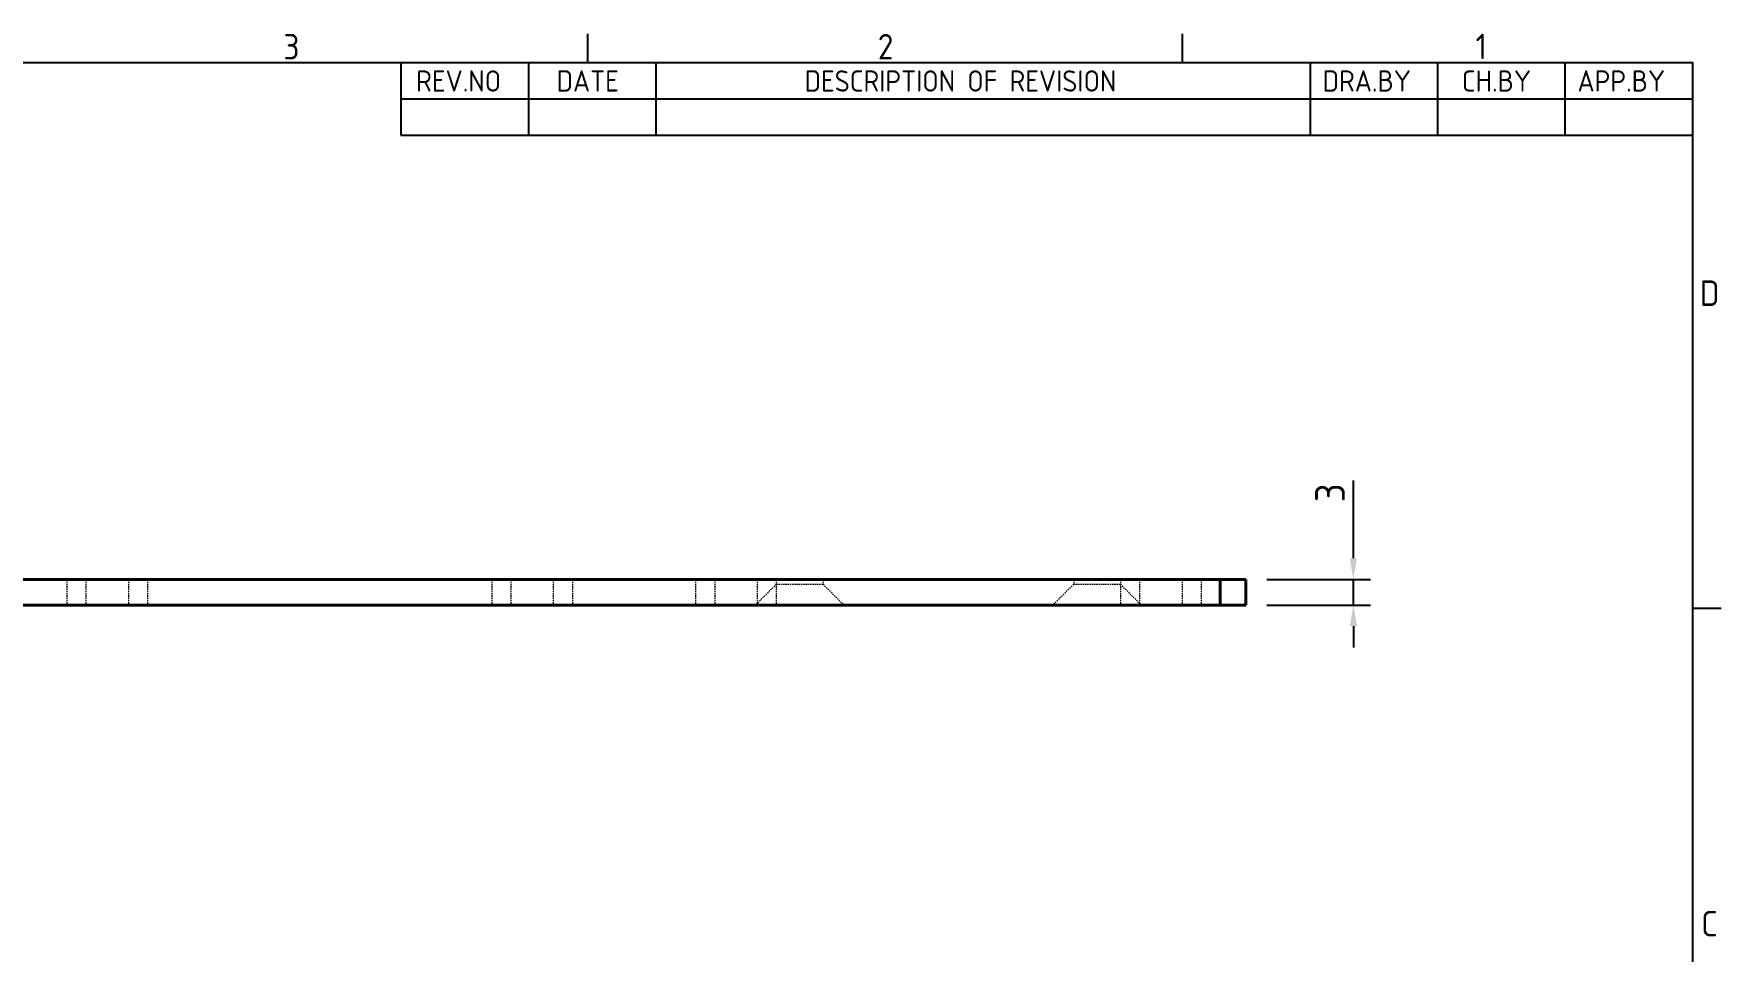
# Model space of a CAD drawing. Header units: millimetres. Extents: x 0 to 420, y 0 to 297.
# Drawn here: x 214.8 to 413.4, y 182.3 to 290.4 of the extents above; entities that cross this region are included whole.
import ezdxf

# ---------------------------------------------------------------- set-up
doc = ezdxf.new("R2010")
doc.units = ezdxf.units.MM
doc.linetypes.add('DASHED', pattern=[0.2067, 0.1654, -0.0413])
doc.layers.get('0').update_dxf_attribs({"color": 3, "lineweight": 25, "true_color": 0x00ff00})
for name, color, linetype, lineweight, true_color in [('가려진 것(ISO)', 2, 'DASHED', 18, 0xffff00), ('가려진 좁은 것(ISO)', 2, 'DASHED', 18, 0xffff00), ('가시적인 것(ISO)', 3, 'Continuous', 40, 0x00ff00), ('기호(ISO)', 5, 'Continuous', 25, 0x0000ff), ('치수(ISO)', 2, 'Continuous', 25, 0xffff00)]:
    doc.layers.add(name, color=color, linetype=linetype, lineweight=lineweight, true_color=true_color)
doc.layers.add('경계(ISO)', color=7, linetype='Continuous', lineweight=25)
doc.styles.add('ISO ProportionalPSTEK', font='isocp.shx')
doc.styles.add('문자 텍스트_PSTEK_POSCO', font='isocp.shx')
doc.styles.add('치수 텍스트_PSTEK_POSCO', font='isocp.shx')
doc.dimstyles.new('치수_PSTEK_POSCO', dxfattribs={"dimtxt": 3.5, "dimasz": 2.5, "dimexe": 2, "dimexo": 2.5, "dimgap": 1, "dimtad": 1, "dimrnd": 1e-08, "dimdsep": 46, "dimtxsty": '치수 텍스트_PSTEK_POSCO', "dimcen": 0.09, "dimdle": 10, "dimclrd": 7, "dimclre": 7, "dimclrt": 2, "dimadec": 1, "dimazin": 2, "dimtfac": 1, "dimtmove": 0, "dimatfit": 3, "dimfxl": 1, "dimtolj": 1, "dimlwd": -1, "dimlwe": -1, "dimarcsym": 0})

# ---------------------------------------------------------------- blocks, each defined once
blk = doc.blocks.new('경계 Default Border')
at = {"layer": '경계(ISO)'}
for p, q in [((280, 287.0000076293945), (280, 290.4000091552734)), ((350, 287.0000076293945), (350, 290.4000091552734)), ((410, 222.7499961853027), (413.4000015258789, 222.7499961853027))]:
    blk.add_line(p, q, dxfattribs=at)
at = {"layer": '경계(ISO)', "flags": 128}
blk.add_lwpolyline([(10, 10), (10, 287.0000076293945), (410, 287.0000076293945), (410, 10), (10, 10)], dxfattribs=at)
at = {"layer": '경계(ISO)', "color": 2, "true_color": 0xffff00, "char_height": 3.00000011920929, "attachment_point": 7, "style": '문자 텍스트_PSTEK_POSCO'}
for s, insert in [('3', (244.1685395229535, 287.3713945155963)), ('2', (314.127739416884, 287.3713945155963)), ('1', (384.4860661041481, 287.4)), ('D', (410.878270202895, 258.3463944559917)), ('C', (411.0445395201643, 184.0963944559917))]:
    blk.add_mtext(s, dxfattribs=dict(at, insert=insert))
blk = doc.blocks.new('리비전 내역')
at = {"layer": '기호(ISO)'}
for p, q in [((258, 287.0000076293945), (410, 287.0000076293945)), ((258, 287.0000076293945), (258, 282.7200076293945)), ((273, 287.0000076293945), (273, 282.7200076293945)), ((288, 287.0000076293945), (288, 282.7200076293945)), ((365, 287.0000076293945), (365, 282.7200076293945)), ((380, 287.0000076293945), (380, 282.7200076293945)), ((395, 287.0000076293945), (395, 282.7200076293945)), ((410, 287.0000076293945), (410, 282.7200076293945)), ((258, 282.7200076293945), (410, 282.7200076293945)), ((258, 282.7200076293945), (258, 278.4400076293945)), ((273, 282.7200076293945), (273, 278.4400076293945)), ((288, 282.7200076293945), (288, 278.4400076293945)), ((365, 282.7200076293945), (365, 278.4400076293945)), ((380, 282.7200076293945), (380, 278.4400076293945)), ((395, 282.7200076293945), (395, 278.4400076293945)), ((410, 282.7200076293945), (410, 278.4400076293945)), ((258, 278.4400076293945), (410, 278.4400076293945))]:
    blk.add_line(p, q, dxfattribs=at)
at = {"layer": '기호(ISO)', "color": 2, "true_color": 0xffff00, "char_height": 2.5, "attachment_point": 7, "style": 'ISO ProportionalPSTEK'}
for s, insert in [('REV.NO', (259.7871163682308, 283.5831900503393)), ('DATE', (276.3142317728366, 283.5831900503393)), ('DESCRIPTION OF REVISION', (305.5070204333629, 283.5831900503393)), ('DRA.BY', (366.4757339553204, 283.5831900503393)), ('CH.BY', (382.8642915086117, 283.5831900503393)), ('APP.BY', (396.4777339604404, 283.5831900503393))]:
    blk.add_mtext(s, dxfattribs=dict(at, insert=insert))
blk = doc.blocks.new('*D43')
at = {"layer": 'Defpoints', "color": 0, "transparency": 16777216}
for p in [(357.4330079079311, 226.1241095528049), (370.1024647759357, 226.1241095528049), (357.4330079079311, 223.1241095528049)]:
    blk.add_point(p, dxfattribs=at)
at = {"layer": '치수(ISO)', "color": 7, "transparency": 16777216}
for p, q in [((370.1024647759357, 228.6241095528049), (370.1024647759357, 237.7743866609206)), ((359.9330079079311, 226.1241095528049), (372.1024647759357, 226.1241095528049)), ((370.1024647759357, 223.1241095528049), (370.1024647759357, 226.1241095528049)), ((359.9330079079311, 223.1241095528049), (372.1024647759357, 223.1241095528049)), ((370.1024647759357, 220.6241095528049), (370.1024647759357, 218.1241095528049))]:
    blk.add_line(p, q, dxfattribs=at)
for points in [[(369.6857981092691, 228.6241095528049), (370.5191314426024, 228.6241095528049), (370.1024647759357, 226.1241095528049)], [(369.6857981092691, 220.6241095528049), (370.5191314426024, 220.6241095528049), (370.1024647759357, 223.1241095528049)]]:
    blk.add_solid(points, dxfattribs=at)
at = {"layer": '치수(ISO)', "color": 2, "transparency": 16777216, "insert": (367.3524647759357, 235.2294119140901), "char_height": 3.5, "attachment_point": 4, "rotation": 90, "style": '치수 텍스트_PSTEK_POSCO'}
blk.add_mtext('\\A1;3', dxfattribs=at)

msp = doc.modelspace()

# ---------------------------------------------------------------- linework, layer by layer
at = {"layer": '가려진 것(ISO)'}
for p, q in [((218.6830079079312, 226.1241095528045), (218.6830079079312, 223.1241095528045)), ((228.1830079079311, 226.1241095528045), (228.1830079079311, 223.1241095528045)), ((268.6830079079312, 226.1241095528045), (268.6830079079312, 223.1241095528045)), ((278.1830079079311, 226.1241095528045), (278.1830079079311, 223.1241095528045)), ((292.6830079079311, 226.1241095528045), (292.6830079079311, 223.1241095528045)), ((302.1830079079311, 225.5741095527902), (299.7330079079311, 223.1241095527903)), ((302.1830079079311, 226.1241095528045), (302.1830079079311, 223.1241095528045)), ((302.1830079079311, 225.5741095527902), (307.683007907931, 225.5741095527902)), ((307.683007907931, 226.1241095527902), (307.683007907931, 225.5741095527902)), ((307.683007907931, 225.5741095527902), (310.1330079079311, 223.1241095527903)), ((337.1830079079311, 225.5741095527902), (334.733007907931, 223.1241095527902)), ((337.1830079079311, 226.1241095527902), (337.1830079079311, 225.5741095527902)), ((337.1830079079311, 225.5741095527902), (342.683007907931, 225.5741095527902)), ((342.6830079079312, 226.1241095528045), (342.6830079079312, 223.1241095528045)), ((342.683007907931, 225.5741095527902), (345.1330079079311, 223.1241095527902)), ((352.1830079079311, 226.1241095528045), (352.1830079079311, 223.1241095528045))]:
    msp.add_line(p, q, dxfattribs=at)
at = {"layer": '가려진 좁은 것(ISO)'}
for p, q in [((220.9330079079311, 226.1241095528052), (220.9330079079311, 223.1241095528052)), ((225.9330079079311, 226.1241095528052), (225.9330079079311, 223.1241095528052)), ((270.9330079079311, 226.1241095528052), (270.9330079079311, 223.1241095528052)), ((275.9330079079311, 226.1241095528052), (275.9330079079311, 223.1241095528052)), ((294.9330079079311, 226.1241095528052), (294.9330079079311, 223.1241095528052)), ((299.9330079079311, 226.1241095528052), (299.9330079079311, 223.1241095528052)), ((344.9330079079311, 226.1241095528052), (344.9330079079311, 223.1241095528052)), ((349.9330079079311, 226.1241095528052), (349.9330079079311, 223.1241095528052))]:
    msp.add_line(p, q, dxfattribs=at)
at = {"layer": '가시적인 것(ISO)'}
for p, q in [((354.4330079079311, 226.1241095528058), (55.43300790793111, 226.1241095528059)), ((357.4330079079311, 226.1241095528049), (354.4330079079311, 226.1241095528058)), ((354.4330079079311, 226.1241095528058), (354.4330079079311, 223.1241095528058)), ((357.4330079079311, 223.1241095528049), (357.4330079079311, 226.1241095528049)), ((354.4330079079311, 223.1241095528058), (55.43300790793111, 223.1241095528059)), ((354.4330079079311, 223.1241095528058), (357.4330079079311, 223.1241095528049))]:
    msp.add_line(p, q, dxfattribs=at)

# ---------------------------------------------------------------- block references
msp.add_blockref('경계 Default Border', (0, 0))
at = {"layer": '기호(ISO)'}
msp.add_blockref('리비전 내역', (0, 0), dxfattribs=at)

# ---------------------------------------------------------------- dimensions: what is measured, and where the dimension line sits
at = {"layer": '치수(ISO)', "color": 7}
dim = msp.add_linear_dim(base=(370.1024647759357, 226.1241095528049), p1=(357.4330079079311, 223.1241095528049), p2=(357.4330079079311, 226.1241095528049), angle=90, dimstyle='치수_PSTEK_POSCO', override={"dimdec": 2, "dimtp": 0, "dimtm": -0, "dimtdec": 2, "dimtofl": 1, "dimatfit": 1}, dxfattribs=at)
dim.commit()
dim.dimension.update_dxf_attribs({"geometry": '*D43', "text_midpoint": (370.1024647759357, 236.0018992875054), "dimtype": 160})

doc.saveas('drawing.dxf')
